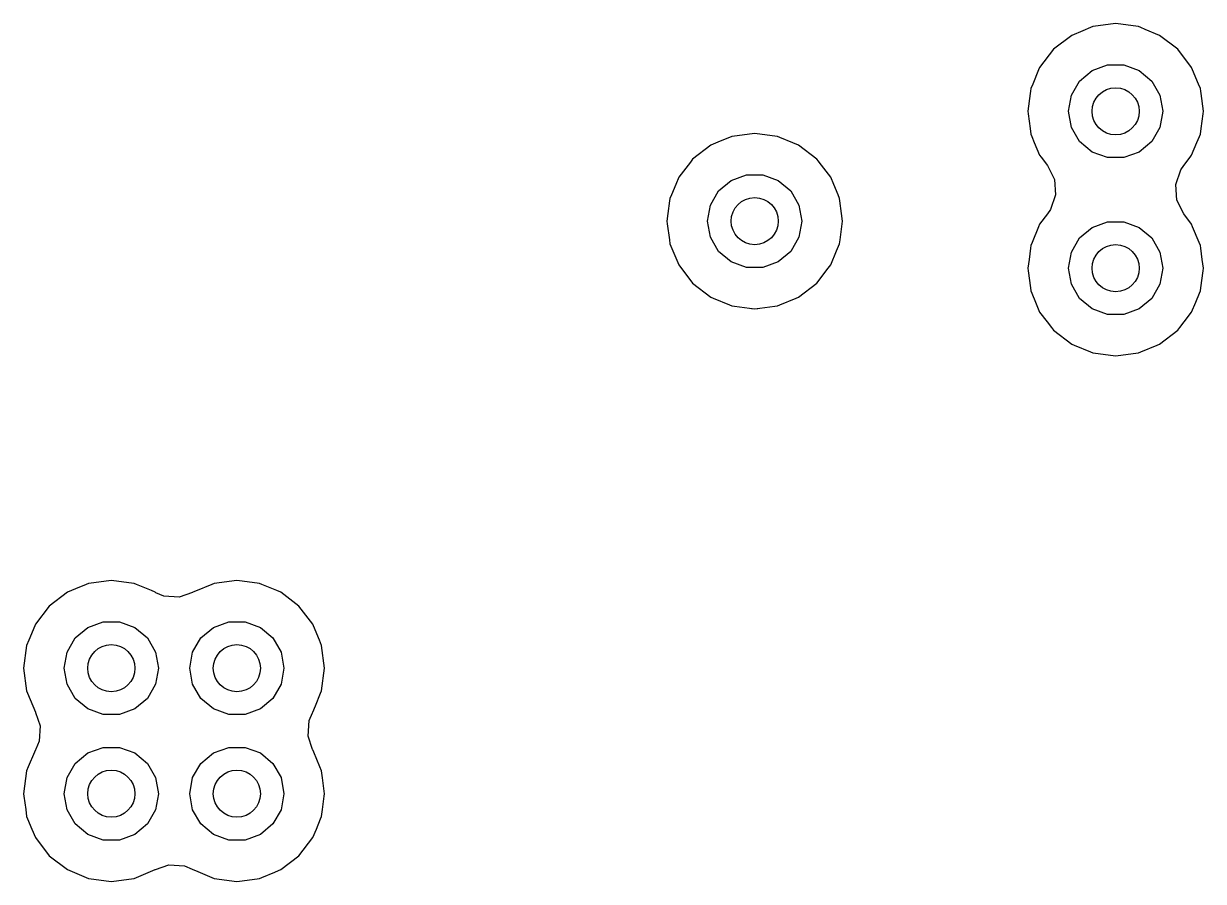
# Model space of a CAD drawing. Extents: x 0.99 to 4.24, y -7.27 to -4.02.
# Drawn here: x 3.2614 to 3.5574, y -6.7228 to -6.5075 of the extents above; entities that cross this region are included whole.
import ezdxf

# ---------------------------------------------------------------- set-up
doc = ezdxf.new("R2010")
doc.units = 0
doc.header["$MEASUREMENT"] = 0
doc.layers.add('BLACK', color=7, linetype='CONTINUOUS')

msp = doc.modelspace()

# ---------------------------------------------------------------- linework, layer by layer
at = {"layer": 'BLACK', "linetype": 'CONTINUOUS'}
for p, q in [((3.52913, -6.50851), (3.52721, -6.50931)), ((3.52973, -6.50826), (3.52913, -6.50851)), ((3.52913, -6.50851), (3.52913, -6.50851)), ((3.53038, -6.50817), (3.52973, -6.50826)), ((3.53479, -6.50759), (3.53038, -6.50817)), ((3.53038, -6.50817), (3.53038, -6.50817)), ((3.53543, -6.50751), (3.53479, -6.50759)), ((3.53608, -6.50759), (3.53543, -6.50751)), ((3.54048, -6.50817), (3.53608, -6.50759)), ((3.54049, -6.50817), (3.54048, -6.50817)), ((3.54113, -6.50826), (3.54049, -6.50817)), ((3.54174, -6.50851), (3.54113, -6.50826)), ((3.54288, -6.50898), (3.54174, -6.50851)), ((3.54174, -6.50851), (3.54174, -6.50851)), ((3.54644, -6.51046), (3.54288, -6.50898)), ((3.52442, -6.51046), (3.51986, -6.51396)), ((3.52721, -6.50931), (3.52442, -6.51046)), ((3.551, -6.51396), (3.54644, -6.51046)), ((3.51986, -6.51396), (3.51636, -6.51852)), ((3.5545, -6.51852), (3.551, -6.51396)), ((3.52953, -6.5193), (3.53338, -6.5179)), ((3.53338, -6.5179), (3.53748, -6.5179)), ((3.53748, -6.5179), (3.54134, -6.5193)), ((3.51611, -6.51912), (3.51463, -6.52271)), ((3.51636, -6.51852), (3.51611, -6.51912)), ((3.52639, -6.52194), (3.52953, -6.5193)), ((3.54134, -6.5193), (3.54448, -6.52194)), ((3.55475, -6.51912), (3.5545, -6.51852)), ((3.55624, -6.52271), (3.55475, -6.51912)), ((3.51416, -6.52383), (3.51408, -6.52448)), ((3.51463, -6.52271), (3.51416, -6.52383)), ((3.52433, -6.52549), (3.52639, -6.52194)), ((3.54448, -6.52194), (3.54653, -6.52549)), ((3.5567, -6.52383), (3.55624, -6.52271)), ((3.55679, -6.52448), (3.5567, -6.52383)), ((3.514, -6.52508), (3.51341, -6.52953)), ((3.51408, -6.52448), (3.514, -6.52508)), ((3.51408, -6.52448), (3.51408, -6.52448)), ((3.52362, -6.52953), (3.52433, -6.52549)), ((3.54653, -6.52549), (3.54724, -6.52953)), ((3.55687, -6.52508), (3.55679, -6.52448)), ((3.55679, -6.52448), (3.55679, -6.52448)), ((3.55745, -6.52953), (3.55687, -6.52508)), ((3.51341, -6.52953), (3.5135, -6.53017)), ((3.52433, -6.53357), (3.52362, -6.52953)), ((3.54724, -6.52953), (3.54653, -6.53357)), ((3.55737, -6.53017), (3.55745, -6.52953)), ((3.5135, -6.53017), (3.51398, -6.53385)), ((3.55688, -6.53385), (3.55737, -6.53017)), ((3.44423, -6.53515), (3.43983, -6.53573)), ((3.44488, -6.53507), (3.44423, -6.53515)), ((3.44553, -6.53515), (3.44488, -6.53507)), ((3.44993, -6.53573), (3.44553, -6.53515)), ((3.51398, -6.53385), (3.51416, -6.53523)), ((3.51416, -6.53523), (3.51441, -6.53583)), ((3.52639, -6.53712), (3.52433, -6.53357)), ((3.54653, -6.53357), (3.54448, -6.53712)), ((3.55645, -6.53583), (3.5567, -6.53523)), ((3.5567, -6.53523), (3.55688, -6.53385)), ((3.43387, -6.53802), (3.42931, -6.54152)), ((3.43625, -6.53703), (3.43387, -6.53802)), ((3.43858, -6.53607), (3.43625, -6.53703)), ((3.43918, -6.53582), (3.43858, -6.53607)), ((3.43858, -6.53607), (3.43858, -6.53607)), ((3.43983, -6.53573), (3.43918, -6.53582)), ((3.43983, -6.53573), (3.43983, -6.53573)), ((3.45058, -6.53582), (3.44993, -6.53573)), ((3.44993, -6.53573), (3.44993, -6.53573)), ((3.45118, -6.53607), (3.45058, -6.53582)), ((3.45447, -6.53743), (3.45118, -6.53607)), ((3.45118, -6.53607), (3.45118, -6.53607)), ((3.45589, -6.53802), (3.45447, -6.53743)), ((3.46045, -6.54152), (3.45589, -6.53802)), ((3.51441, -6.53583), (3.51441, -6.53583)), ((3.51441, -6.53583), (3.51503, -6.53732)), ((3.51503, -6.53732), (3.51636, -6.54054)), ((3.52953, -6.53976), (3.52639, -6.53712)), ((3.54448, -6.53712), (3.54134, -6.53976)), ((3.5545, -6.54054), (3.55584, -6.53732)), ((3.55584, -6.53732), (3.55645, -6.53583)), ((3.55645, -6.53583), (3.55645, -6.53583)), ((3.42931, -6.54152), (3.42891, -6.54203)), ((3.46085, -6.54203), (3.46045, -6.54152)), ((3.51636, -6.54054), (3.51676, -6.54106)), ((3.51676, -6.54106), (3.51837, -6.54315)), ((3.53338, -6.54116), (3.52953, -6.53976)), ((3.53748, -6.54116), (3.53338, -6.54116)), ((3.54134, -6.53976), (3.53748, -6.54116)), ((3.5525, -6.54315), (3.5541, -6.54106)), ((3.5541, -6.54106), (3.5545, -6.54054)), ((3.42874, -6.54226), (3.42581, -6.54608)), ((3.42891, -6.54203), (3.42874, -6.54226)), ((3.46102, -6.54226), (3.46085, -6.54203)), ((3.46395, -6.54608), (3.46102, -6.54226)), ((3.51837, -6.54315), (3.52009, -6.54663)), ((3.55052, -6.54791), (3.55177, -6.54423)), ((3.55177, -6.54423), (3.5525, -6.54315)), ((3.42581, -6.54608), (3.42505, -6.54791)), ((3.43583, -6.54949), (3.43898, -6.54686)), ((3.43898, -6.54686), (3.44283, -6.54546)), ((3.44283, -6.54546), (3.44693, -6.54546)), ((3.44693, -6.54546), (3.45079, -6.54686)), ((3.45079, -6.54686), (3.45393, -6.54949)), ((3.46471, -6.54791), (3.46395, -6.54608)), ((3.52009, -6.54663), (3.52034, -6.55051)), ((3.42505, -6.54791), (3.42398, -6.55051)), ((3.43378, -6.55305), (3.43583, -6.54949)), ((3.45393, -6.54949), (3.45598, -6.55305)), ((3.46579, -6.55051), (3.46471, -6.54791)), ((3.55078, -6.55179), (3.55052, -6.54791)), ((3.42353, -6.55203), (3.42311, -6.55518)), ((3.42361, -6.55139), (3.42353, -6.55203)), ((3.42353, -6.55203), (3.42353, -6.55203)), ((3.42398, -6.55051), (3.42361, -6.55139)), ((3.43307, -6.55709), (3.43378, -6.55305)), ((3.45598, -6.55305), (3.45669, -6.55709)), ((3.46615, -6.55139), (3.46579, -6.55051)), ((3.46624, -6.55203), (3.46615, -6.55139)), ((3.46665, -6.55518), (3.46624, -6.55203)), ((3.46624, -6.55203), (3.46624, -6.55203)), ((3.52034, -6.55051), (3.51909, -6.55419)), ((3.5525, -6.55528), (3.55078, -6.55179)), ((3.42311, -6.55518), (3.42286, -6.55709)), ((3.4669, -6.55709), (3.46665, -6.55518)), ((3.51837, -6.55528), (3.51636, -6.55789)), ((3.51909, -6.55419), (3.51837, -6.55528)), ((3.5545, -6.55789), (3.5525, -6.55528)), ((3.42286, -6.55709), (3.42295, -6.55773)), ((3.42295, -6.55773), (3.42348, -6.5618)), ((3.43378, -6.56113), (3.43307, -6.55709)), ((3.45669, -6.55709), (3.45598, -6.56113)), ((3.46628, -6.5618), (3.46682, -6.55773)), ((3.46682, -6.55773), (3.4669, -6.55709)), ((3.51611, -6.55849), (3.51446, -6.56249)), ((3.51636, -6.55789), (3.51611, -6.55849)), ((3.52639, -6.56131), (3.52953, -6.55867)), ((3.52953, -6.55867), (3.53338, -6.55727)), ((3.53338, -6.55727), (3.53748, -6.55727)), ((3.53748, -6.55727), (3.54134, -6.55867)), ((3.54134, -6.55867), (3.54448, -6.56131)), ((3.55475, -6.55849), (3.5545, -6.55789)), ((3.55641, -6.56249), (3.55475, -6.55849)), ((3.42348, -6.5618), (3.42361, -6.56279)), ((3.43583, -6.56468), (3.43378, -6.56113)), ((3.45598, -6.56113), (3.45393, -6.56468)), ((3.46615, -6.56279), (3.46628, -6.5618)), ((3.52433, -6.56486), (3.52639, -6.56131)), ((3.54448, -6.56131), (3.54653, -6.56486)), ((3.42361, -6.56279), (3.42386, -6.56339)), ((3.42386, -6.56339), (3.42386, -6.56339)), ((3.42386, -6.56339), (3.42435, -6.56456)), ((3.42435, -6.56456), (3.42581, -6.5681)), ((3.43898, -6.56732), (3.43583, -6.56468)), ((3.45393, -6.56468), (3.45079, -6.56732)), ((3.46395, -6.5681), (3.46541, -6.56456)), ((3.46541, -6.56456), (3.4659, -6.56339)), ((3.4659, -6.56339), (3.46615, -6.56279)), ((3.4659, -6.56339), (3.4659, -6.56339)), ((3.51408, -6.56385), (3.5137, -6.56673)), ((3.51416, -6.5632), (3.51408, -6.56385)), ((3.51408, -6.56385), (3.51408, -6.56385)), ((3.51446, -6.56249), (3.51416, -6.5632)), ((3.52362, -6.5689), (3.52433, -6.56486)), ((3.54653, -6.56486), (3.54724, -6.5689)), ((3.5567, -6.5632), (3.55641, -6.56249)), ((3.55679, -6.56385), (3.5567, -6.5632)), ((3.55717, -6.56673), (3.55679, -6.56385)), ((3.55679, -6.56385), (3.55679, -6.56385)), ((3.42581, -6.5681), (3.42931, -6.57266)), ((3.44283, -6.56872), (3.43898, -6.56732)), ((3.45079, -6.56732), (3.44693, -6.56872)), ((3.46334, -6.5689), (3.46395, -6.5681)), ((3.5137, -6.56673), (3.51341, -6.5689)), ((3.55745, -6.5689), (3.55717, -6.56673)), ((3.44693, -6.56872), (3.44283, -6.56872)), ((3.46045, -6.57266), (3.46334, -6.5689)), ((3.51341, -6.5689), (3.5135, -6.56954)), ((3.5135, -6.56954), (3.51406, -6.57379)), ((3.52433, -6.57294), (3.52362, -6.5689)), ((3.54724, -6.5689), (3.54653, -6.57294)), ((3.55681, -6.57379), (3.55737, -6.56954)), ((3.55737, -6.56954), (3.55745, -6.5689)), ((3.42931, -6.57266), (3.43387, -6.57616)), ((3.45589, -6.57616), (3.46045, -6.57266)), ((3.51406, -6.57379), (3.51416, -6.5746)), ((3.52639, -6.57649), (3.52433, -6.57294)), ((3.54653, -6.57294), (3.54448, -6.57649)), ((3.5567, -6.5746), (3.55681, -6.57379)), ((3.43387, -6.57616), (3.43448, -6.57641)), ((3.43448, -6.57641), (3.43858, -6.57811)), ((3.45118, -6.57811), (3.45529, -6.57641)), ((3.45529, -6.57641), (3.45589, -6.57616)), ((3.51416, -6.5746), (3.51441, -6.5752)), ((3.51441, -6.5752), (3.51441, -6.5752)), ((3.51441, -6.5752), (3.51533, -6.5774)), ((3.52953, -6.57913), (3.52639, -6.57649)), ((3.54448, -6.57649), (3.54134, -6.57913)), ((3.55554, -6.5774), (3.55645, -6.5752)), ((3.55645, -6.5752), (3.5567, -6.5746)), ((3.55645, -6.5752), (3.55645, -6.5752)), ((3.43858, -6.57811), (3.43858, -6.57811)), ((3.43858, -6.57811), (3.43918, -6.57836)), ((3.43918, -6.57836), (3.43983, -6.57844)), ((3.43983, -6.57844), (3.43983, -6.57844)), ((3.43983, -6.57844), (3.4436, -6.57894)), ((3.4436, -6.57894), (3.4441, -6.579)), ((3.4441, -6.579), (3.44423, -6.57902)), ((3.44423, -6.57902), (3.44488, -6.57911)), ((3.44488, -6.57911), (3.44553, -6.57902)), ((3.44553, -6.57902), (3.44567, -6.579)), ((3.44567, -6.579), (3.44617, -6.57894)), ((3.44617, -6.57894), (3.44993, -6.57844)), ((3.44993, -6.57844), (3.45058, -6.57836)), ((3.44993, -6.57844), (3.44993, -6.57844)), ((3.45058, -6.57836), (3.45118, -6.57811)), ((3.45118, -6.57811), (3.45118, -6.57811)), ((3.51533, -6.5774), (3.51636, -6.57991)), ((3.51636, -6.57991), (3.51827, -6.58239)), ((3.53338, -6.58053), (3.52953, -6.57913)), ((3.54134, -6.57913), (3.53748, -6.58053)), ((3.55259, -6.58239), (3.5545, -6.57991)), ((3.5545, -6.57991), (3.55554, -6.5774)), ((3.51827, -6.58239), (3.51937, -6.58382)), ((3.53748, -6.58053), (3.53338, -6.58053)), ((3.5515, -6.58382), (3.55259, -6.58239)), ((3.51937, -6.58382), (3.51986, -6.58447)), ((3.51986, -6.58447), (3.52442, -6.58797)), ((3.54644, -6.58797), (3.551, -6.58447)), ((3.551, -6.58447), (3.5515, -6.58382)), ((3.52442, -6.58797), (3.52503, -6.58822)), ((3.52503, -6.58822), (3.52913, -6.58992)), ((3.54174, -6.58992), (3.54584, -6.58822)), ((3.54584, -6.58822), (3.54644, -6.58797)), ((3.52913, -6.58992), (3.52913, -6.58992)), ((3.52913, -6.58992), (3.52973, -6.59017)), ((3.52973, -6.59017), (3.53038, -6.59025)), ((3.53038, -6.59025), (3.53038, -6.59025)), ((3.53038, -6.59025), (3.53479, -6.59083)), ((3.53479, -6.59083), (3.53543, -6.59092)), ((3.53543, -6.59092), (3.53608, -6.59083)), ((3.53608, -6.59083), (3.54048, -6.59025)), ((3.54048, -6.59025), (3.54049, -6.59025)), ((3.54049, -6.59025), (3.54113, -6.59017)), ((3.54113, -6.59017), (3.54174, -6.58992)), ((3.54174, -6.58992), (3.54174, -6.58992)), ((3.27777, -6.64802), (3.27716, -6.64827)), ((3.27841, -6.64794), (3.27777, -6.64802)), ((3.28282, -6.64736), (3.27841, -6.64794)), ((3.27841, -6.64794), (3.27841, -6.64794)), ((3.28346, -6.64727), (3.28282, -6.64736)), ((3.28411, -6.64736), (3.28346, -6.64727)), ((3.28852, -6.64794), (3.28411, -6.64736)), ((3.28916, -6.64802), (3.28852, -6.64794)), ((3.28852, -6.64794), (3.28852, -6.64794)), ((3.28977, -6.64827), (3.28916, -6.64802)), ((3.30926, -6.64802), (3.30866, -6.64827)), ((3.30991, -6.64794), (3.30926, -6.64802)), ((3.31431, -6.64736), (3.30991, -6.64794)), ((3.30991, -6.64794), (3.30991, -6.64794)), ((3.31496, -6.64727), (3.31431, -6.64736)), ((3.31561, -6.64736), (3.31496, -6.64727)), ((3.32001, -6.64794), (3.31561, -6.64736)), ((3.32066, -6.64802), (3.32001, -6.64794)), ((3.32001, -6.64794), (3.32001, -6.64794)), ((3.32126, -6.64827), (3.32066, -6.64802)), ((3.27246, -6.65022), (3.26789, -6.65372)), ((3.27447, -6.64939), (3.27246, -6.65022)), ((3.27716, -6.64827), (3.27447, -6.64939)), ((3.27716, -6.64827), (3.27716, -6.64827)), ((3.29352, -6.64983), (3.28977, -6.64827)), ((3.28977, -6.64827), (3.28977, -6.64827)), ((3.29447, -6.65022), (3.29352, -6.64983)), ((3.29464, -6.65035), (3.29447, -6.65022)), ((3.29663, -6.65118), (3.29464, -6.65035)), ((3.30386, -6.6503), (3.30051, -6.65143)), ((3.30395, -6.65022), (3.30386, -6.6503)), ((3.30455, -6.64997), (3.30395, -6.65022)), ((3.30866, -6.64827), (3.30455, -6.64997)), ((3.30866, -6.64827), (3.30866, -6.64827)), ((3.32501, -6.64983), (3.32126, -6.64827)), ((3.32126, -6.64827), (3.32126, -6.64827)), ((3.32597, -6.65022), (3.32501, -6.64983)), ((3.33053, -6.65372), (3.32597, -6.65022)), ((3.26789, -6.65372), (3.2644, -6.65828)), ((3.30051, -6.65143), (3.29663, -6.65118)), ((3.33403, -6.65828), (3.33053, -6.65372)), ((3.26383, -6.65966), (3.26275, -6.66226)), ((3.2644, -6.65828), (3.26383, -6.65966)), ((3.27442, -6.6617), (3.27756, -6.65906)), ((3.27756, -6.65906), (3.28141, -6.65766)), ((3.28141, -6.65766), (3.28552, -6.65766)), ((3.28552, -6.65766), (3.28937, -6.65906)), ((3.28937, -6.65906), (3.29251, -6.6617)), ((3.30591, -6.6617), (3.30906, -6.65906)), ((3.30906, -6.65906), (3.31291, -6.65766)), ((3.31291, -6.65766), (3.31701, -6.65766)), ((3.31701, -6.65766), (3.32087, -6.65906)), ((3.32087, -6.65906), (3.32401, -6.6617)), ((3.3346, -6.65966), (3.33403, -6.65828)), ((3.33568, -6.66226), (3.3346, -6.65966)), ((3.26275, -6.66226), (3.2622, -6.66359)), ((3.27237, -6.66525), (3.27442, -6.6617)), ((3.29251, -6.6617), (3.29456, -6.66525)), ((3.30386, -6.66525), (3.30591, -6.6617)), ((3.32401, -6.6617), (3.32606, -6.66525)), ((3.33623, -6.66359), (3.33568, -6.66226)), ((3.2622, -6.66359), (3.26145, -6.66929)), ((3.27165, -6.66929), (3.27237, -6.66525)), ((3.29456, -6.66525), (3.29528, -6.66929)), ((3.30315, -6.66929), (3.30386, -6.66525)), ((3.32606, -6.66525), (3.32677, -6.66929)), ((3.33698, -6.66929), (3.33623, -6.66359)), ((3.26145, -6.66929), (3.2622, -6.67499)), ((3.27237, -6.67333), (3.27165, -6.66929)), ((3.29528, -6.66929), (3.29456, -6.67333)), ((3.30386, -6.67333), (3.30315, -6.66929)), ((3.32677, -6.66929), (3.32606, -6.67333)), ((3.33623, -6.67499), (3.33698, -6.66929)), ((3.27442, -6.67688), (3.27237, -6.67333)), ((3.29456, -6.67333), (3.29251, -6.67688)), ((3.30591, -6.67688), (3.30386, -6.67333)), ((3.32606, -6.67333), (3.32401, -6.67688)), ((3.2622, -6.67499), (3.26245, -6.67559)), ((3.26245, -6.67559), (3.26245, -6.67559)), ((3.26245, -6.67559), (3.26375, -6.67874)), ((3.27756, -6.67952), (3.27442, -6.67688)), ((3.29251, -6.67688), (3.28937, -6.67952)), ((3.30906, -6.67952), (3.30591, -6.67688)), ((3.32401, -6.67688), (3.32087, -6.67952)), ((3.33468, -6.67874), (3.33598, -6.67559)), ((3.33598, -6.67559), (3.33623, -6.67499)), ((3.33598, -6.67559), (3.33598, -6.67559)), ((3.26375, -6.67874), (3.2644, -6.6803)), ((3.2644, -6.6803), (3.26447, -6.6804)), ((3.26447, -6.6804), (3.2656, -6.68374)), ((3.28141, -6.68092), (3.27756, -6.67952)), ((3.28937, -6.67952), (3.28552, -6.68092)), ((3.31291, -6.68092), (3.30906, -6.67952)), ((3.32087, -6.67952), (3.31701, -6.68092)), ((3.33308, -6.68246), (3.3339, -6.68047)), ((3.3339, -6.68047), (3.33403, -6.6803)), ((3.33403, -6.6803), (3.33468, -6.67874)), ((3.28552, -6.68092), (3.28141, -6.68092)), ((3.31701, -6.68092), (3.31291, -6.68092)), ((3.33282, -6.68634), (3.33308, -6.68246)), ((3.2656, -6.68374), (3.26535, -6.68762)), ((3.33396, -6.68968), (3.33282, -6.68634)), ((3.26535, -6.68762), (3.26452, -6.68961)), ((3.27756, -6.69056), (3.28141, -6.68916)), ((3.28141, -6.68916), (3.28552, -6.68916)), ((3.28552, -6.68916), (3.28937, -6.69056)), ((3.30906, -6.69056), (3.31291, -6.68916)), ((3.31291, -6.68916), (3.31701, -6.68916)), ((3.31701, -6.68916), (3.32087, -6.69056)), ((3.26415, -6.69038), (3.26263, -6.69403)), ((3.2644, -6.68978), (3.26415, -6.69038)), ((3.26415, -6.69038), (3.26415, -6.69038)), ((3.26452, -6.68961), (3.2644, -6.68978)), ((3.27442, -6.6932), (3.27756, -6.69056)), ((3.28937, -6.69056), (3.29251, -6.6932)), ((3.30591, -6.6932), (3.30906, -6.69056)), ((3.32087, -6.69056), (3.32401, -6.6932)), ((3.33403, -6.68978), (3.33396, -6.68968)), ((3.33428, -6.69038), (3.33403, -6.68978)), ((3.33579, -6.69403), (3.33428, -6.69038)), ((3.33428, -6.69038), (3.33428, -6.69038)), ((3.2622, -6.69509), (3.26145, -6.70079)), ((3.26263, -6.69403), (3.2622, -6.69509)), ((3.27237, -6.69675), (3.27442, -6.6932)), ((3.29251, -6.6932), (3.29456, -6.69675)), ((3.30386, -6.69675), (3.30591, -6.6932)), ((3.32401, -6.6932), (3.32606, -6.69675)), ((3.33623, -6.69509), (3.33579, -6.69403)), ((3.33646, -6.69685), (3.33623, -6.69509)), ((3.27165, -6.70079), (3.27237, -6.69675)), ((3.29456, -6.69675), (3.29528, -6.70079)), ((3.30315, -6.70079), (3.30386, -6.69675)), ((3.32606, -6.69675), (3.32677, -6.70079)), ((3.33698, -6.70079), (3.33646, -6.69685)), ((3.26145, -6.70079), (3.26153, -6.70143)), ((3.26153, -6.70143), (3.26197, -6.70477)), ((3.27237, -6.70483), (3.27165, -6.70079)), ((3.29528, -6.70079), (3.29456, -6.70483)), ((3.30386, -6.70483), (3.30315, -6.70079)), ((3.32677, -6.70079), (3.32606, -6.70483)), ((3.33646, -6.70477), (3.33689, -6.70143)), ((3.33689, -6.70143), (3.33698, -6.70079)), ((3.26197, -6.70477), (3.2622, -6.70649)), ((3.2622, -6.70649), (3.26245, -6.70709)), ((3.26245, -6.70709), (3.26245, -6.70709)), ((3.26245, -6.70709), (3.26353, -6.7097)), ((3.27442, -6.70838), (3.27237, -6.70483)), ((3.29456, -6.70483), (3.29251, -6.70838)), ((3.30591, -6.70838), (3.30386, -6.70483)), ((3.32606, -6.70483), (3.32401, -6.70838)), ((3.3349, -6.7097), (3.33598, -6.70709)), ((3.33598, -6.70709), (3.33623, -6.70649)), ((3.33598, -6.70709), (3.33598, -6.70709)), ((3.33623, -6.70649), (3.33646, -6.70477)), ((3.26353, -6.7097), (3.2644, -6.7118)), ((3.27756, -6.71102), (3.27442, -6.70838)), ((3.29251, -6.70838), (3.28937, -6.71102)), ((3.30906, -6.71102), (3.30591, -6.70838)), ((3.32401, -6.70838), (3.32087, -6.71102)), ((3.33403, -6.7118), (3.3349, -6.7097)), ((3.2644, -6.7118), (3.26789, -6.71636)), ((3.28141, -6.71242), (3.27756, -6.71102)), ((3.28552, -6.71242), (3.28141, -6.71242)), ((3.28937, -6.71102), (3.28552, -6.71242)), ((3.31291, -6.71242), (3.30906, -6.71102)), ((3.31701, -6.71242), (3.31291, -6.71242)), ((3.32087, -6.71102), (3.31701, -6.71242)), ((3.33053, -6.71636), (3.33403, -6.7118)), ((3.26789, -6.71636), (3.27245, -6.71986)), ((3.29457, -6.71978), (3.29791, -6.71865)), ((3.29791, -6.71865), (3.30179, -6.7189)), ((3.30179, -6.7189), (3.30378, -6.71973)), ((3.32597, -6.71986), (3.33053, -6.71636)), ((3.27245, -6.71986), (3.27306, -6.72011)), ((3.27306, -6.72011), (3.27716, -6.72181)), ((3.27716, -6.72181), (3.27716, -6.72181)), ((3.27716, -6.72181), (3.27777, -6.72206)), ((3.27777, -6.72206), (3.27841, -6.72214)), ((3.27841, -6.72214), (3.27841, -6.72214)), ((3.27841, -6.72214), (3.28282, -6.72272)), ((3.28411, -6.72272), (3.28852, -6.72214)), ((3.28852, -6.72214), (3.28916, -6.72206)), ((3.28852, -6.72214), (3.28852, -6.72214)), ((3.28916, -6.72206), (3.28977, -6.72181)), ((3.28977, -6.72181), (3.29387, -6.72011)), ((3.28977, -6.72181), (3.28977, -6.72181)), ((3.29387, -6.72011), (3.29447, -6.71986)), ((3.29447, -6.71986), (3.29457, -6.71978)), ((3.30378, -6.71973), (3.30395, -6.71986)), ((3.30395, -6.71986), (3.30455, -6.72011)), ((3.30455, -6.72011), (3.30866, -6.72181)), ((3.30866, -6.72181), (3.30866, -6.72181)), ((3.30866, -6.72181), (3.30926, -6.72206)), ((3.30926, -6.72206), (3.30991, -6.72214)), ((3.30991, -6.72214), (3.30991, -6.72214)), ((3.30991, -6.72214), (3.31431, -6.72272)), ((3.31561, -6.72272), (3.32001, -6.72214)), ((3.32001, -6.72214), (3.32066, -6.72206)), ((3.32001, -6.72214), (3.32001, -6.72214)), ((3.32066, -6.72206), (3.32126, -6.72181)), ((3.32126, -6.72181), (3.32448, -6.72047)), ((3.32126, -6.72181), (3.32126, -6.72181)), ((3.32448, -6.72047), (3.32537, -6.72011)), ((3.32537, -6.72011), (3.32597, -6.71986)), ((3.28282, -6.72272), (3.28346, -6.72281)), ((3.28346, -6.72281), (3.28411, -6.72272)), ((3.31431, -6.72272), (3.31496, -6.72281)), ((3.31496, -6.72281), (3.31561, -6.72272))]:
    msp.add_line(p, q, dxfattribs=at)
at = {"layer": 'BLACK'}
for centre in [(3.53543, -6.52953), (3.44488, -6.55709), (3.53543, -6.5689), (3.28346, -6.66929), (3.31496, -6.66929), (3.28346, -6.70079), (3.31496, -6.70079)]:
    msp.add_circle(centre, 0.00591, dxfattribs=at)

doc.saveas('drawing.dxf')
